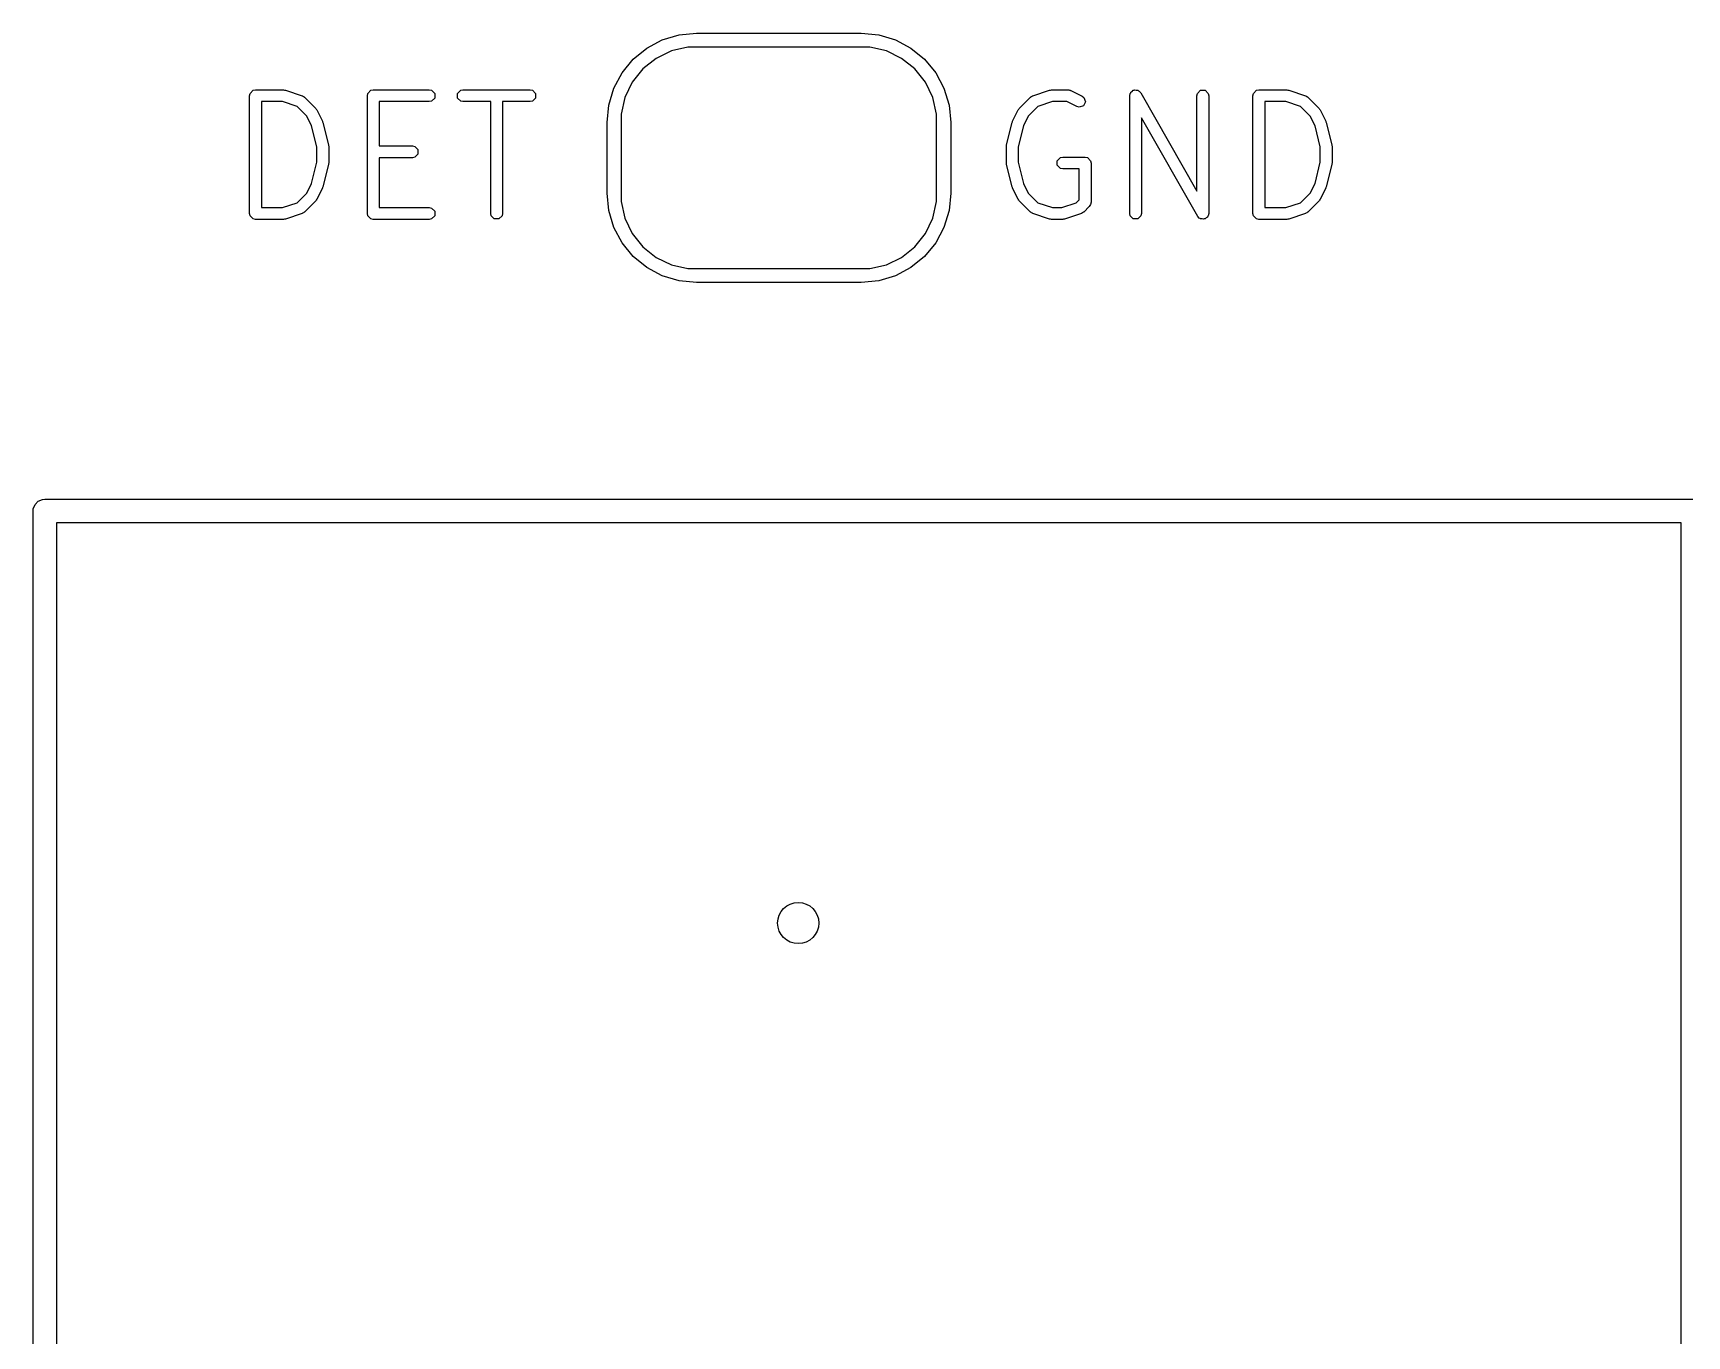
# Model space of a CAD drawing. Extents: x -0.97 to 0.39, y 0.08 to 3.3.
# Drawn here: x -0.622 to -0.069, y 2.502 to 2.938 of the extents above; entities that cross this region are included whole.
import ezdxf

# ---------------------------------------------------------------- set-up
doc = ezdxf.new("R2010")
doc.units = 0
doc.header["$MEASUREMENT"] = 0
doc.layers.add('BLACK', color=7, linetype='CONTINUOUS')

msp = doc.modelspace()

# ---------------------------------------------------------------- linework, layer by layer
at = {"layer": 'BLACK', "linetype": 'CONTINUOUS'}
for p, q in [((-0.40599, 2.93702), (-0.40016, 2.9376)), ((-0.40016, 2.9376), (-0.34504, 2.9376)), ((-0.34504, 2.9376), (-0.3392, 2.93702)), ((-0.42131, 2.92883), (-0.41678, 2.93256)), ((-0.41678, 2.93256), (-0.41161, 2.93532)), ((-0.41161, 2.93532), (-0.40599, 2.93702)), ((-0.403, 2.93287), (-0.40853, 2.93161)), ((-0.40016, 2.93287), (-0.403, 2.93287)), ((-0.34504, 2.93287), (-0.40016, 2.93287)), ((-0.3422, 2.93287), (-0.34504, 2.93287)), ((-0.33666, 2.93161), (-0.3422, 2.93287)), ((-0.3392, 2.93702), (-0.33359, 2.93532)), ((-0.33359, 2.93532), (-0.32842, 2.93256)), ((-0.32842, 2.93256), (-0.32388, 2.92883)), ((-0.42504, 2.9243), (-0.42131, 2.92883)), ((-0.41365, 2.92915), (-0.41809, 2.92561)), ((-0.40853, 2.93161), (-0.41365, 2.92915)), ((-0.33155, 2.92915), (-0.33666, 2.93161)), ((-0.32711, 2.92561), (-0.33155, 2.92915)), ((-0.32388, 2.92883), (-0.32016, 2.9243)), ((-0.4278, 2.91913), (-0.42504, 2.9243)), ((-0.42163, 2.92117), (-0.42409, 2.91605)), ((-0.41809, 2.92561), (-0.42163, 2.92117)), ((-0.32357, 2.92117), (-0.32711, 2.92561)), ((-0.32111, 2.91605), (-0.32357, 2.92117)), ((-0.32016, 2.9243), (-0.3174, 2.91913)), ((-0.54961, 2.91664), (-0.54946, 2.91739)), ((-0.54961, 2.87727), (-0.54961, 2.91664)), ((-0.54946, 2.91739), (-0.5484, 2.91846)), ((-0.5484, 2.91846), (-0.54764, 2.91861)), ((-0.54764, 2.91861), (-0.53827, 2.91861)), ((-0.53827, 2.91861), (-0.53796, 2.91854)), ((-0.53796, 2.91854), (-0.53765, 2.9185)), ((-0.53765, 2.9185), (-0.53202, 2.91663)), ((-0.53202, 2.91663), (-0.53194, 2.91658)), ((-0.53194, 2.91658), (-0.53189, 2.91658)), ((-0.53189, 2.91658), (-0.53163, 2.91641)), ((-0.53163, 2.91641), (-0.53135, 2.91625)), ((-0.53135, 2.91625), (-0.53133, 2.91621)), ((-0.53133, 2.91621), (-0.53125, 2.91615)), ((-0.53125, 2.91615), (-0.5275, 2.9124)), ((-0.51024, 2.91664), (-0.51009, 2.91739)), ((-0.51024, 2.87727), (-0.51024, 2.91664)), ((-0.51009, 2.91739), (-0.50903, 2.91846)), ((-0.50903, 2.91846), (-0.50827, 2.91861)), ((-0.50827, 2.91861), (-0.48952, 2.91861)), ((-0.48952, 2.91861), (-0.48877, 2.91846)), ((-0.48877, 2.91846), (-0.48771, 2.91739)), ((-0.48771, 2.91588), (-0.48877, 2.91482)), ((-0.48771, 2.91739), (-0.48771, 2.91588)), ((-0.48009, 2.91739), (-0.47903, 2.91846)), ((-0.48009, 2.91588), (-0.48009, 2.91739)), ((-0.47903, 2.91482), (-0.48009, 2.91588)), ((-0.47903, 2.91846), (-0.47828, 2.91861)), ((-0.47828, 2.91861), (-0.45578, 2.91861)), ((-0.45578, 2.91861), (-0.45503, 2.91846)), ((-0.45503, 2.91846), (-0.45396, 2.91739)), ((-0.45396, 2.91588), (-0.45503, 2.91482)), ((-0.45396, 2.91739), (-0.45396, 2.91588)), ((-0.4295, 2.91351), (-0.4278, 2.91913)), ((-0.42409, 2.91605), (-0.42535, 2.91052)), ((-0.31984, 2.91052), (-0.32111, 2.91605)), ((-0.3174, 2.91913), (-0.31569, 2.91351)), ((-0.29219, 2.9124), (-0.28844, 2.91615)), ((-0.28844, 2.91615), (-0.28836, 2.91621)), ((-0.28836, 2.91621), (-0.28834, 2.91625)), ((-0.28834, 2.91625), (-0.28807, 2.91641)), ((-0.28807, 2.91641), (-0.2878, 2.91658)), ((-0.2878, 2.91658), (-0.28776, 2.91658)), ((-0.28776, 2.91658), (-0.28767, 2.91663)), ((-0.28767, 2.91663), (-0.28205, 2.9185)), ((-0.28205, 2.9185), (-0.28174, 2.91854)), ((-0.28174, 2.91854), (-0.28143, 2.91861)), ((-0.28143, 2.91861), (-0.2758, 2.91861)), ((-0.2758, 2.91861), (-0.2757, 2.91859)), ((-0.2757, 2.91859), (-0.27566, 2.9186)), ((-0.27566, 2.9186), (-0.27536, 2.91852)), ((-0.27536, 2.91852), (-0.27505, 2.91846)), ((-0.27505, 2.91846), (-0.27502, 2.91842)), ((-0.27502, 2.91842), (-0.27492, 2.9184)), ((-0.27492, 2.9184), (-0.27117, 2.91652)), ((-0.27117, 2.91652), (-0.27056, 2.91605)), ((-0.27056, 2.91605), (-0.27009, 2.91462)), ((-0.25527, 2.91664), (-0.25512, 2.91739)), ((-0.25527, 2.87727), (-0.25527, 2.91664)), ((-0.25512, 2.91739), (-0.25493, 2.91758)), ((-0.25493, 2.91758), (-0.25486, 2.91784)), ((-0.25486, 2.91784), (-0.25442, 2.9181)), ((-0.25442, 2.9181), (-0.25406, 2.91846)), ((-0.25406, 2.91846), (-0.25379, 2.91846)), ((-0.25379, 2.91846), (-0.25355, 2.91859)), ((-0.25355, 2.91859), (-0.25306, 2.91846)), ((-0.25306, 2.91846), (-0.25255, 2.91846)), ((-0.25255, 2.91846), (-0.25236, 2.91826)), ((-0.25236, 2.91826), (-0.2521, 2.91819)), ((-0.2521, 2.91819), (-0.25159, 2.91761)), ((-0.25159, 2.91761), (-0.23278, 2.88468)), ((-0.23278, 2.91664), (-0.23263, 2.91739)), ((-0.23278, 2.88468), (-0.23278, 2.91664)), ((-0.23263, 2.91739), (-0.23156, 2.91846)), ((-0.23156, 2.91846), (-0.23005, 2.91846)), ((-0.23005, 2.91846), (-0.22899, 2.91739)), ((-0.22899, 2.91739), (-0.22884, 2.91664)), ((-0.22884, 2.91664), (-0.22884, 2.87727)), ((-0.21403, 2.91664), (-0.21388, 2.91739)), ((-0.21403, 2.87727), (-0.21403, 2.91664)), ((-0.21388, 2.91739), (-0.21281, 2.91846)), ((-0.21281, 2.91846), (-0.21206, 2.91861)), ((-0.21206, 2.91861), (-0.20269, 2.91861)), ((-0.20269, 2.91861), (-0.20238, 2.91854)), ((-0.20238, 2.91854), (-0.20206, 2.9185)), ((-0.20206, 2.9185), (-0.19644, 2.91663)), ((-0.19644, 2.91663), (-0.19635, 2.91658)), ((-0.19635, 2.91658), (-0.19631, 2.91658)), ((-0.19631, 2.91658), (-0.19605, 2.91641)), ((-0.19605, 2.91641), (-0.19577, 2.91625)), ((-0.19577, 2.91625), (-0.19575, 2.91621)), ((-0.19575, 2.91621), (-0.19567, 2.91615)), ((-0.19567, 2.91615), (-0.19192, 2.9124)), ((-0.53859, 2.91467), (-0.54567, 2.91467)), ((-0.54567, 2.91467), (-0.54567, 2.87924)), ((-0.53371, 2.91304), (-0.53859, 2.91467)), ((-0.53051, 2.90985), (-0.53371, 2.91304)), ((-0.52888, 2.90658), (-0.53051, 2.90985)), ((-0.5275, 2.9124), (-0.52733, 2.91214)), ((-0.52733, 2.91214), (-0.52713, 2.91189)), ((-0.52713, 2.91189), (-0.52526, 2.90814)), ((-0.48952, 2.91467), (-0.5063, 2.91467)), ((-0.5063, 2.91467), (-0.5063, 2.89986)), ((-0.48877, 2.91482), (-0.48952, 2.91467)), ((-0.47828, 2.91467), (-0.47903, 2.91482)), ((-0.469, 2.91467), (-0.47828, 2.91467)), ((-0.469, 2.87727), (-0.469, 2.91467)), ((-0.45578, 2.91467), (-0.46506, 2.91467)), ((-0.46506, 2.91467), (-0.46506, 2.87727)), ((-0.45503, 2.91482), (-0.45578, 2.91467)), ((-0.43008, 2.90768), (-0.4295, 2.91351)), ((-0.42535, 2.91052), (-0.42535, 2.90768)), ((-0.31984, 2.90768), (-0.31984, 2.91052)), ((-0.31569, 2.91351), (-0.31512, 2.90768)), ((-0.29443, 2.90814), (-0.29256, 2.91189)), ((-0.29256, 2.91189), (-0.29237, 2.91214)), ((-0.29237, 2.91214), (-0.29219, 2.9124)), ((-0.28918, 2.90985), (-0.29082, 2.90658)), ((-0.28599, 2.91304), (-0.28918, 2.90985)), ((-0.28111, 2.91467), (-0.28599, 2.91304)), ((-0.27627, 2.91467), (-0.28111, 2.91467)), ((-0.27293, 2.913), (-0.27627, 2.91467)), ((-0.27219, 2.9128), (-0.27293, 2.913)), ((-0.27076, 2.91328), (-0.27219, 2.9128)), ((-0.27009, 2.91462), (-0.27076, 2.91328)), ((-0.203, 2.91467), (-0.21009, 2.91467)), ((-0.21009, 2.91467), (-0.21009, 2.87924)), ((-0.19812, 2.91304), (-0.203, 2.91467)), ((-0.19493, 2.90985), (-0.19812, 2.91304)), ((-0.19329, 2.90658), (-0.19493, 2.90985)), ((-0.19192, 2.9124), (-0.19174, 2.91214)), ((-0.19174, 2.91214), (-0.19155, 2.91189)), ((-0.19155, 2.91189), (-0.18968, 2.90814)), ((-0.52711, 2.89952), (-0.52888, 2.90658)), ((-0.52526, 2.90814), (-0.5252, 2.90794)), ((-0.5252, 2.90794), (-0.52511, 2.90774)), ((-0.52511, 2.90774), (-0.52324, 2.90024)), ((-0.43008, 2.88406), (-0.43008, 2.90768)), ((-0.42535, 2.90768), (-0.42535, 2.88406)), ((-0.31984, 2.88406), (-0.31984, 2.90768)), ((-0.31512, 2.90768), (-0.31512, 2.88406)), ((-0.29646, 2.90024), (-0.29458, 2.90774)), ((-0.29458, 2.90774), (-0.29449, 2.90794)), ((-0.29449, 2.90794), (-0.29443, 2.90814)), ((-0.29082, 2.90658), (-0.29258, 2.89952)), ((-0.23252, 2.87629), (-0.25134, 2.90922)), ((-0.25134, 2.90922), (-0.25134, 2.87727)), ((-0.19153, 2.89952), (-0.19329, 2.90658)), ((-0.18968, 2.90814), (-0.18962, 2.90794)), ((-0.18962, 2.90794), (-0.18953, 2.90774)), ((-0.18953, 2.90774), (-0.18765, 2.90024)), ((-0.52711, 2.89438), (-0.52711, 2.89952)), ((-0.52324, 2.90024), (-0.52322, 2.9)), ((-0.52322, 2.9), (-0.52318, 2.89976)), ((-0.52318, 2.89976), (-0.52318, 2.89414)), ((-0.5063, 2.89986), (-0.49515, 2.89986)), ((-0.49515, 2.89986), (-0.4944, 2.89971)), ((-0.4944, 2.89971), (-0.49333, 2.89864)), ((-0.49333, 2.89864), (-0.49333, 2.89714)), ((-0.29652, 2.89976), (-0.29647, 2.9)), ((-0.29652, 2.89414), (-0.29652, 2.89976)), ((-0.29647, 2.9), (-0.29646, 2.90024)), ((-0.29258, 2.89952), (-0.29258, 2.89438)), ((-0.19153, 2.89438), (-0.19153, 2.89952)), ((-0.18765, 2.90024), (-0.18764, 2.9)), ((-0.18764, 2.9), (-0.18759, 2.89976)), ((-0.18759, 2.89976), (-0.18759, 2.89414)), ((-0.52888, 2.88733), (-0.52711, 2.89438)), ((-0.52324, 2.89366), (-0.52511, 2.88616)), ((-0.52322, 2.8939), (-0.52324, 2.89366)), ((-0.52318, 2.89414), (-0.52322, 2.8939)), ((-0.49515, 2.89592), (-0.5063, 2.89592)), ((-0.5063, 2.89592), (-0.5063, 2.87924)), ((-0.4944, 2.89607), (-0.49515, 2.89592)), ((-0.49333, 2.89714), (-0.4944, 2.89607)), ((-0.29647, 2.8939), (-0.29652, 2.89414)), ((-0.29646, 2.89366), (-0.29647, 2.8939)), ((-0.29458, 2.88616), (-0.29646, 2.89366)), ((-0.29258, 2.89438), (-0.29082, 2.88733)), ((-0.27949, 2.89489), (-0.27843, 2.89596)), ((-0.27949, 2.89339), (-0.27949, 2.89489)), ((-0.27843, 2.89232), (-0.27949, 2.89339)), ((-0.27843, 2.89596), (-0.27768, 2.89611)), ((-0.27768, 2.89611), (-0.27018, 2.89611)), ((-0.27018, 2.89611), (-0.26942, 2.89596)), ((-0.26942, 2.89596), (-0.26836, 2.89489)), ((-0.26836, 2.89489), (-0.26821, 2.89414)), ((-0.26821, 2.89414), (-0.26821, 2.88102)), ((-0.19329, 2.88733), (-0.19153, 2.89438)), ((-0.18765, 2.89366), (-0.18953, 2.88616)), ((-0.18764, 2.8939), (-0.18765, 2.89366)), ((-0.18759, 2.89414), (-0.18764, 2.8939)), ((-0.27768, 2.89217), (-0.27843, 2.89232)), ((-0.27215, 2.89217), (-0.27768, 2.89217)), ((-0.27215, 2.88183), (-0.27215, 2.89217)), ((-0.53371, 2.88086), (-0.53051, 2.88406)), ((-0.53051, 2.88406), (-0.52888, 2.88733)), ((-0.52713, 2.88201), (-0.52733, 2.88176)), ((-0.52526, 2.88576), (-0.52713, 2.88201)), ((-0.5252, 2.88597), (-0.52526, 2.88576)), ((-0.52511, 2.88616), (-0.5252, 2.88597)), ((-0.4295, 2.87822), (-0.43008, 2.88406)), ((-0.42535, 2.88406), (-0.42535, 2.88122)), ((-0.31984, 2.88122), (-0.31984, 2.88406)), ((-0.31512, 2.88406), (-0.31569, 2.87822)), ((-0.29449, 2.88597), (-0.29458, 2.88616)), ((-0.29443, 2.88576), (-0.29449, 2.88597)), ((-0.29256, 2.88201), (-0.29443, 2.88576)), ((-0.29237, 2.88176), (-0.29256, 2.88201)), ((-0.29082, 2.88733), (-0.28918, 2.88406)), ((-0.28918, 2.88406), (-0.28599, 2.88086)), ((-0.19812, 2.88086), (-0.19493, 2.88406)), ((-0.19493, 2.88406), (-0.19329, 2.88733)), ((-0.19155, 2.88201), (-0.19174, 2.88176)), ((-0.18968, 2.88576), (-0.19155, 2.88201)), ((-0.18962, 2.88597), (-0.18968, 2.88576)), ((-0.18953, 2.88616), (-0.18962, 2.88597)), ((-0.54946, 2.87651), (-0.54961, 2.87727)), ((-0.5484, 2.87545), (-0.54946, 2.87651)), ((-0.54567, 2.87924), (-0.53859, 2.87924)), ((-0.53859, 2.87924), (-0.53371, 2.88086)), ((-0.53202, 2.87727), (-0.53765, 2.8754)), ((-0.53194, 2.87732), (-0.53202, 2.87727)), ((-0.53189, 2.87732), (-0.53194, 2.87732)), ((-0.53163, 2.8775), (-0.53189, 2.87732)), ((-0.53135, 2.87765), (-0.53163, 2.8775)), ((-0.53133, 2.8777), (-0.53135, 2.87765)), ((-0.53125, 2.87775), (-0.53133, 2.8777)), ((-0.5275, 2.8815), (-0.53125, 2.87775)), ((-0.52733, 2.88176), (-0.5275, 2.8815)), ((-0.51009, 2.87651), (-0.51024, 2.87727)), ((-0.50903, 2.87545), (-0.51009, 2.87651)), ((-0.5063, 2.87924), (-0.48952, 2.87924)), ((-0.48952, 2.87924), (-0.48877, 2.87909)), ((-0.48877, 2.87909), (-0.48771, 2.87802)), ((-0.48771, 2.87651), (-0.48877, 2.87545)), ((-0.48771, 2.87802), (-0.48771, 2.87651)), ((-0.46885, 2.87651), (-0.469, 2.87727)), ((-0.46778, 2.87545), (-0.46885, 2.87651)), ((-0.46521, 2.87651), (-0.46627, 2.87545)), ((-0.46506, 2.87727), (-0.46521, 2.87651)), ((-0.4278, 2.8726), (-0.4295, 2.87822)), ((-0.42535, 2.88122), (-0.42409, 2.87568)), ((-0.32111, 2.87568), (-0.31984, 2.88122)), ((-0.31569, 2.87822), (-0.3174, 2.8726)), ((-0.29219, 2.8815), (-0.29237, 2.88176)), ((-0.28844, 2.87775), (-0.29219, 2.8815)), ((-0.28836, 2.8777), (-0.28844, 2.87775)), ((-0.28834, 2.87765), (-0.28836, 2.8777)), ((-0.28807, 2.8775), (-0.28834, 2.87765)), ((-0.2878, 2.87732), (-0.28807, 2.8775)), ((-0.28776, 2.87732), (-0.2878, 2.87732)), ((-0.28767, 2.87727), (-0.28776, 2.87732)), ((-0.28205, 2.8754), (-0.28767, 2.87727)), ((-0.28599, 2.88086), (-0.28111, 2.87924)), ((-0.28111, 2.87924), (-0.278, 2.87924)), ((-0.278, 2.87924), (-0.27312, 2.88086)), ((-0.27143, 2.87727), (-0.27705, 2.8754)), ((-0.27312, 2.88086), (-0.27215, 2.88183)), ((-0.27134, 2.87732), (-0.27143, 2.87727)), ((-0.2713, 2.87732), (-0.27134, 2.87732)), ((-0.27104, 2.8775), (-0.2713, 2.87732)), ((-0.27076, 2.87765), (-0.27104, 2.8775)), ((-0.27074, 2.8777), (-0.27076, 2.87765)), ((-0.27066, 2.87775), (-0.27074, 2.8777)), ((-0.26879, 2.87962), (-0.27066, 2.87775)), ((-0.26836, 2.88026), (-0.26879, 2.87962)), ((-0.26821, 2.88102), (-0.26836, 2.88026)), ((-0.25512, 2.87651), (-0.25527, 2.87727)), ((-0.25406, 2.87545), (-0.25512, 2.87651)), ((-0.25149, 2.87651), (-0.25255, 2.87545)), ((-0.25134, 2.87727), (-0.25149, 2.87651)), ((-0.22899, 2.87651), (-0.22918, 2.87632)), ((-0.22884, 2.87727), (-0.22899, 2.87651)), ((-0.21388, 2.87651), (-0.21403, 2.87727)), ((-0.21281, 2.87545), (-0.21388, 2.87651)), ((-0.21009, 2.87924), (-0.203, 2.87924)), ((-0.203, 2.87924), (-0.19812, 2.88086)), ((-0.19644, 2.87727), (-0.20206, 2.8754)), ((-0.19635, 2.87732), (-0.19644, 2.87727)), ((-0.19631, 2.87732), (-0.19635, 2.87732)), ((-0.19605, 2.8775), (-0.19631, 2.87732)), ((-0.19577, 2.87765), (-0.19605, 2.8775)), ((-0.19575, 2.8777), (-0.19577, 2.87765)), ((-0.19567, 2.87775), (-0.19575, 2.8777)), ((-0.19192, 2.8815), (-0.19567, 2.87775)), ((-0.19174, 2.88176), (-0.19192, 2.8815)), ((-0.54764, 2.8753), (-0.5484, 2.87545)), ((-0.53827, 2.8753), (-0.54764, 2.8753)), ((-0.53796, 2.87536), (-0.53827, 2.8753)), ((-0.53765, 2.8754), (-0.53796, 2.87536)), ((-0.50827, 2.8753), (-0.50903, 2.87545)), ((-0.48952, 2.8753), (-0.50827, 2.8753)), ((-0.48877, 2.87545), (-0.48952, 2.8753)), ((-0.46627, 2.87545), (-0.46778, 2.87545)), ((-0.42504, 2.86743), (-0.4278, 2.8726)), ((-0.42409, 2.87568), (-0.42163, 2.87056)), ((-0.32357, 2.87056), (-0.32111, 2.87568)), ((-0.3174, 2.8726), (-0.32016, 2.86743)), ((-0.28174, 2.87536), (-0.28205, 2.8754)), ((-0.28143, 2.8753), (-0.28174, 2.87536)), ((-0.27768, 2.8753), (-0.28143, 2.8753)), ((-0.27737, 2.87536), (-0.27768, 2.8753)), ((-0.27705, 2.8754), (-0.27737, 2.87536)), ((-0.25255, 2.87545), (-0.25406, 2.87545)), ((-0.23201, 2.87571), (-0.23252, 2.87629)), ((-0.23175, 2.87564), (-0.23201, 2.87571)), ((-0.23156, 2.87545), (-0.23175, 2.87564)), ((-0.23105, 2.87545), (-0.23156, 2.87545)), ((-0.23056, 2.87531), (-0.23105, 2.87545)), ((-0.23032, 2.87545), (-0.23056, 2.87531)), ((-0.23005, 2.87545), (-0.23032, 2.87545)), ((-0.22969, 2.87581), (-0.23005, 2.87545)), ((-0.22925, 2.87606), (-0.22969, 2.87581)), ((-0.22918, 2.87632), (-0.22925, 2.87606)), ((-0.21206, 2.8753), (-0.21281, 2.87545)), ((-0.20269, 2.8753), (-0.21206, 2.8753)), ((-0.20238, 2.87536), (-0.20269, 2.8753)), ((-0.20206, 2.8754), (-0.20238, 2.87536)), ((-0.42131, 2.8629), (-0.42504, 2.86743)), ((-0.42163, 2.87056), (-0.41809, 2.86613)), ((-0.41809, 2.86613), (-0.41365, 2.86259)), ((-0.33155, 2.86259), (-0.32711, 2.86613)), ((-0.32711, 2.86613), (-0.32357, 2.87056)), ((-0.32016, 2.86743), (-0.32388, 2.8629)), ((-0.41678, 2.85918), (-0.42131, 2.8629)), ((-0.41365, 2.86259), (-0.40853, 2.86012)), ((-0.40853, 2.86012), (-0.403, 2.85886)), ((-0.3422, 2.85886), (-0.33666, 2.86012)), ((-0.33666, 2.86012), (-0.33155, 2.86259)), ((-0.32388, 2.8629), (-0.32842, 2.85918)), ((-0.41161, 2.85641), (-0.41678, 2.85918)), ((-0.40599, 2.85471), (-0.41161, 2.85641)), ((-0.40016, 2.85413), (-0.40599, 2.85471)), ((-0.403, 2.85886), (-0.40016, 2.85886)), ((-0.40016, 2.85886), (-0.34504, 2.85886)), ((-0.34504, 2.85886), (-0.3422, 2.85886)), ((-0.3392, 2.85471), (-0.34504, 2.85413)), ((-0.33359, 2.85641), (-0.3392, 2.85471)), ((-0.32842, 2.85918), (-0.33359, 2.85641)), ((-0.34504, 2.85413), (-0.40016, 2.85413)), ((-0.62205, 2.77776), (-0.62197, 2.77852)), ((-0.62205, 0.60413), (-0.62205, 2.77776)), ((-0.62197, 2.77852), (-0.62138, 2.77994)), ((-0.62138, 2.77994), (-0.6203, 2.78103)), ((-0.6203, 2.78103), (-0.61888, 2.78162)), ((-0.61888, 2.78162), (-0.61811, 2.78169)), ((-0.61811, 2.78169), (-0.06693, 2.78169)), ((-0.61417, 2.77382), (-0.61417, 0.60807)), ((-0.07087, 2.77382), (-0.61417, 2.77382)), ((-0.07087, 0.60807), (-0.07087, 2.77382))]:
    msp.add_line(p, q, dxfattribs=at)
at = {"layer": 'BLACK'}
msp.add_circle((-0.36614, 2.63996), 0.00689, dxfattribs=at)

doc.saveas('drawing.dxf')
